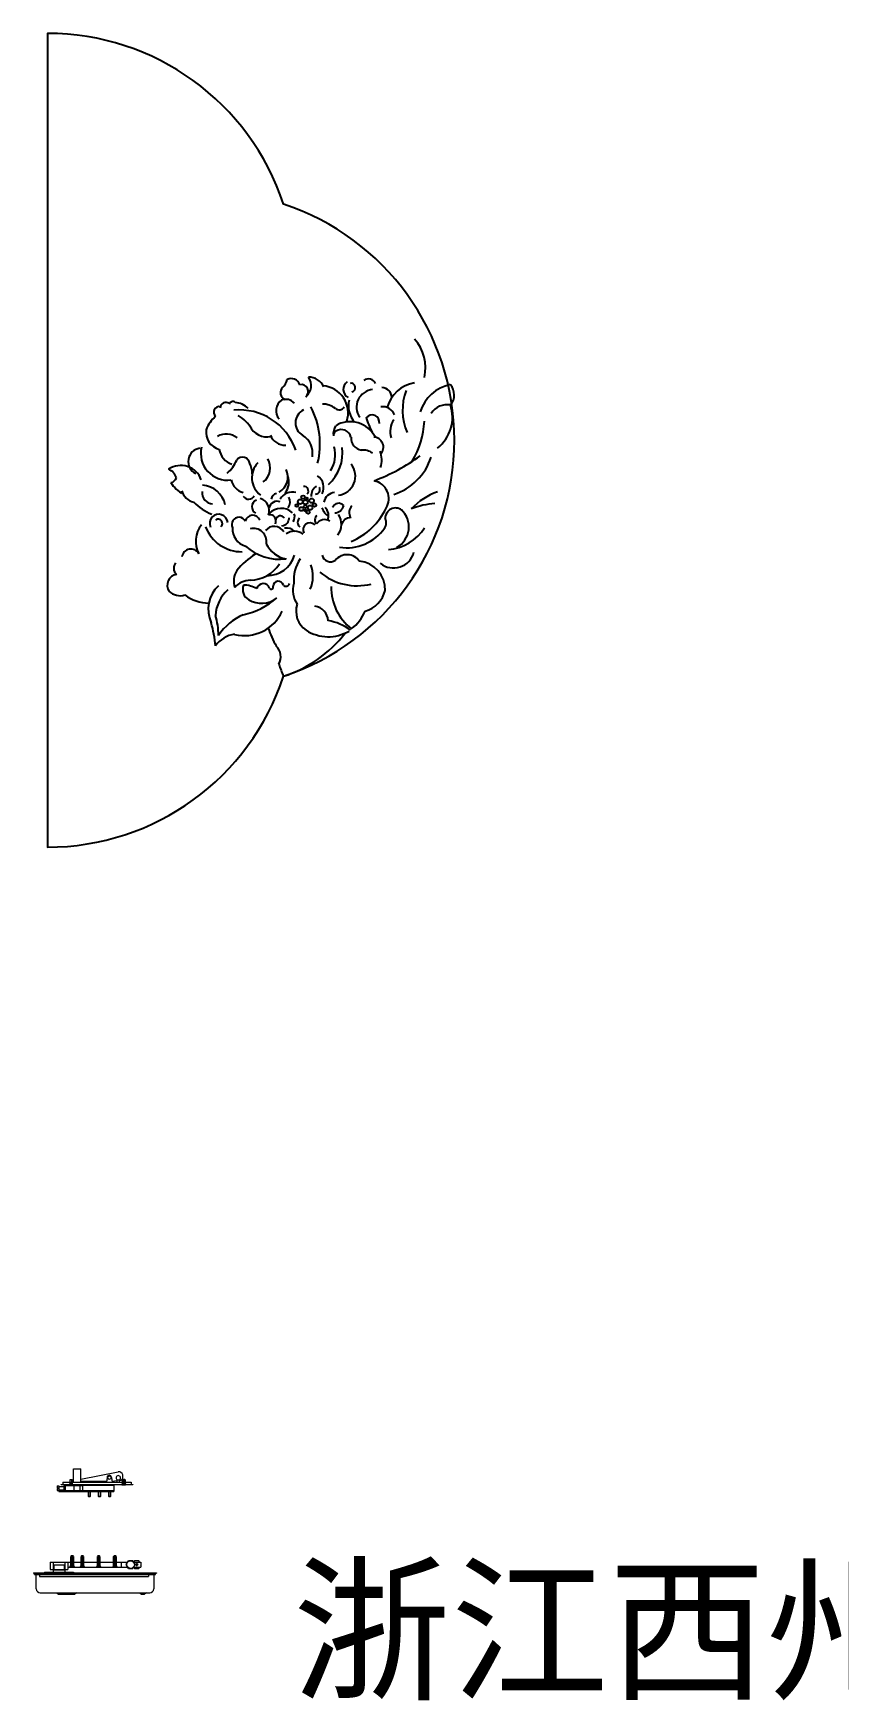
# Model space of a CAD drawing. Header units: millimetres. Extents: x -4199 to 23701, y -2708 to 11766.
# Drawn here: x 18817 to 20796, y 7668 to 11766 of the extents above; entities that cross this region are included whole.
import ezdxf

# ---------------------------------------------------------------- set-up
doc = ezdxf.new("R2010")
doc.units = ezdxf.units.MM
doc.linetypes.add('ACAD_ISO02W100', pattern=[15, 12, -3])
doc.layers.add('A-DOOR-PANEL', color=2, linetype='Continuous')
doc.layers.add('虚线', color=3, linetype='ACAD_ISO02W100')
doc.layers.add('图层1', color=7, linetype='Continuous', lineweight=35)
doc.styles.add('工程字', font='')
doc.styles.get('工程字').set_extended_font_data('SimSun')

# ---------------------------------------------------------------- blocks, each defined once
blk = doc.blocks.new('dthx')
at = {"color": 3}
for p, q in [((30.2, 41.3), (29.5, 40.5)), ((34.8, 41.3), (30.2, 41.3)), ((35.5, 40.5), (34.8, 41.3)), ((55.2, 41.3), (54.5, 40.5)), ((59.8, 41.3), (55.2, 41.3)), ((60.5, 40.5), (59.8, 41.3)), ((95.2, 41.3), (94.5, 40.5)), ((99.8, 41.3), (95.2, 41.3)), ((100.5, 40.5), (99.8, 41.3)), ((135.2, 41.3), (134.5, 40.5)), ((139.8, 41.3), (135.2, 41.3)), ((140.5, 40.5), (139.8, 41.3)), ((27.2, 14.3), (29.5, 17)), ((37.8, 14.3), (27.2, 14.3)), ((29.5, 40.5), (29.5, 17)), ((35.5, 40.5), (29.5, 40.5)), ((29.5, 17), (35.5, 17)), ((35.5, 17), (35.5, 40.5)), ((35.5, 17), (37.8, 14.3)), ((52.2, 14.3), (54.5, 17)), ((62.8, 14.3), (52.2, 14.3)), ((54.5, 40.5), (54.5, 17)), ((60.5, 40.5), (54.5, 40.5)), ((54.5, 17), (60.5, 17)), ((60.5, 17), (60.5, 40.5)), ((60.5, 17), (62.8, 14.3)), ((92.2, 14.3), (94.5, 17)), ((102.8, 14.3), (92.2, 14.3)), ((94.5, 40.5), (94.5, 17)), ((100.5, 40.5), (94.5, 40.5)), ((94.5, 17), (100.5, 17)), ((100.5, 17), (100.5, 40.5)), ((100.5, 17), (102.8, 14.3)), ((132.2, 14.3), (134.5, 17)), ((142.8, 14.3), (132.2, 14.3)), ((134.5, 40.5), (134.5, 17)), ((140.5, 40.5), (134.5, 40.5)), ((134.5, 17), (140.5, 17)), ((140.5, 17), (140.5, 40.5)), ((140.5, 17), (142.8, 14.3))]:
    blk.add_line(p, q, dxfattribs=at)
blk.add_line((-36, 0), (36, 0))
at = {"layer": '图层1', "color": 3, "lineweight": 13}
for p, q in [((-63, 0), (240, 0)), ((-63, 0), (-63, -1.2)), ((-60, 0), (237, 0)), ((-36, 2), (-36, 0)), ((-36, 2), (36, 2)), ((-22, 26.3), (-22, 8.3)), ((-22, 26.3), (168.7, 26.3)), ((-22, 8.3), (22, 8.3)), ((-14, 26.3), (-14, 2)), ((14, 6.3), (-14, 6.3)), ((-13, 19.3), (13, 19.3)), ((-13, 19.3), (-13, 6.3)), ((13, 19.3), (13, 6.3)), ((14, 26.3), (14, 2)), ((22, 26.3), (22, 8.3)), ((22, 14.3), (168.7, 14.3)), ((36, 2), (36, 0)), ((152.5, 26.3), (152.5, 14.3)), ((183.3, 26.3), (201, 26.3)), ((183.3, 14.3), (201, 14.3)), ((185.6, 29.7), (183.5, 26)), ((183.5, 14.6), (185.6, 10.9)), ((196.4, 29.7), (185.6, 29.7)), ((185.6, 10.9), (196.4, 10.9)), ((198.4, 26.3), (196.4, 29.7)), ((196.4, 10.9), (198.4, 14.3)), ((201, 26.3), (201, 14.3)), ((201.8, 20.3), (201, 21.7)), ((201, 18.9), (201.8, 20.3)), ((240, 0), (240, -1.2)), ((-63, -1.2), (240, -1.2)), ((-60, -3.7), (-60, -1.2)), ((-60, -3.7), (237, -3.7)), ((-56, -39.2), (-56, -3.7)), ((-48, -3.7), (-48, -8.7)), ((-48, -8.7), (220, -8.7)), ((220, -3.7), (220, -8.7)), ((233, -3.7), (233, -39.2)), ((237, -3.7), (237, -1.2)), ((-46, -49.2), (223, -49.2)), ((-6, -49.2), (-1, -52.2)), ((-1, -52.2), (39, -52.2)), ((44, -49.2), (39, -52.2)), ((198, -49.2), (203, -52.2)), ((203, -52.2), (210, -52.2)), ((215, -49.2), (210, -52.2))]:
    blk.add_line(p, q, dxfattribs=at)
at = {"layer": '图层1', "color": 3, "linetype": 'Continuous', "lineweight": 13}
for p, q in [((165.3, 20.3), (170.6, 29.6)), ((170.6, 11), (165.3, 20.3)), ((181.4, 29.6), (170.6, 29.6)), ((170.6, 11), (181.4, 11)), ((186.7, 20.3), (181.4, 29.6)), ((186.7, 20.3), (181.4, 11))]:
    blk.add_line(p, q, dxfattribs=at)
blk.add_circle((176, 20.3), 9.29, dxfattribs=at)
at = {"layer": '图层1', "color": 3, "lineweight": 13}
blk.add_circle((191, 20.3), 2.5, dxfattribs=at)
for centre, radius, start, end in [((191, 20.3), 2.23, 157.0299, 178.6749), ((191, 20.3), 2.23, 197.0571, 217.9054), ((191, 20.3), 2.23, 121.3698, 134.7375), ((191, 20.3), 2.23, 237.6208, 256.5811), ((191, 20.3), 2.23, 92.3291, 102.3666), ((191, 20.3), 2.23, 277.4265, 302.6796), ((191, 20.3), 2.23, 48.8679, 71.261), ((191, 20.3), 2.23, 328.2528, 353.1938), ((191, 20.3), 2.23, 7.4805, 27.0805), ((-46, -39.2), 10, 180, 270), ((223, -39.2), 10, 270, 0)]:
    blk.add_arc(centre, radius, start, end, dxfattribs=at)
at = {"layer": '虚线', "color": 3, "ltscale": 0.1}
for p, q in [((30.2, 17), (30.2, 40.5)), ((34.8, 17), (34.8, 40.5)), ((55.2, 17), (55.2, 40.5)), ((59.8, 17), (59.8, 40.5)), ((95.2, 17), (95.2, 40.5)), ((99.8, 17), (99.8, 40.5)), ((135.2, 17), (135.2, 40.5)), ((139.8, 17), (139.8, 40.5))]:
    blk.add_line(p, q, dxfattribs=at)
blk = doc.blocks.new('dths')
at = {"color": 3, "lineweight": 13}
for p, q in [((-17.4, 3.7), (-19.3, 1.5)), ((-19.3, 1.5), (-10.6, 1.5)), ((-17.4, 13.1), (-16.8, 13.7)), ((-17.4, 3.7), (-17.4, 13.1)), ((-17.4, 13.1), (-12.4, 13.1)), ((-12.4, 3.7), (-17.4, 3.7)), ((-16.8, 13.7), (-13.1, 13.7)), ((-13.1, 13.7), (-12.4, 13.1)), ((-12.4, 13.1), (-12.4, 3.7)), ((-10.6, 1.5), (-12.4, 3.7)), ((24.7, -13.3), (35.2, -13.3)), ((27, -16), (24.7, -13.3)), ((27, -16), (27, -27.2)), ((33, -16), (27, -16)), ((27, -27.2), (33, -27.2)), ((27, -27.2), (27.7, -28)), ((27.7, -28), (32.2, -28)), ((32.2, -28), (33, -27.2)), ((35.2, -13.3), (33, -16)), ((33, -27.2), (33, -16)), ((49.7, -13.3), (60.2, -13.3)), ((52, -16), (49.7, -13.3)), ((52, -16), (52, -27.2)), ((58, -16), (52, -16)), ((52, -27.2), (58, -27.2)), ((52, -27.2), (52.7, -28)), ((52.7, -28), (57.2, -28)), ((57.2, -28), (58, -27.2)), ((60.2, -13.3), (58, -16)), ((58, -27.2), (58, -16)), ((74.7, -13.3), (85.2, -13.3)), ((77, -16), (74.7, -13.3)), ((77, -16), (77, -27.2)), ((83, -16), (77, -16)), ((77, -27.2), (83, -27.2)), ((77, -27.2), (77.7, -28)), ((77.7, -28), (82.2, -28)), ((82.2, -28), (83, -27.2)), ((85.2, -13.3), (83, -16)), ((83, -27.2), (83, -16))]:
    blk.add_line(p, q, dxfattribs=at)
at = {"color": 3}
for p, q in [((112, 3.7), (110.1, 1.5)), ((110.1, 1.5), (118.9, 1.5)), ((112, 13.1), (112.6, 13.7)), ((112, 3.7), (112, 13.1)), ((112, 13.1), (117, 13.1)), ((117, 3.7), (112, 3.7)), ((112.6, 13.7), (116.4, 13.7)), ((116.4, 13.7), (117, 13.1)), ((117, 13.1), (117, 3.7)), ((118.9, 1.5), (117, 3.7))]:
    blk.add_line(p, q, dxfattribs=at)
at = {"layer": '图层1', "color": 3, "lineweight": 13}
for p, q in [((-39, 1.5), (137, 1.5)), ((-39, 0), (-39, 1.5)), ((137, 0), (-39, 0)), ((-35, 6.5), (133, 6.5)), ((-35, 6.5), (-35, 1.5)), ((-35, 1.5), (133, 1.5)), ((-9, 6.5), (-9, 39.5)), ((-9, 39.5), (9, 39.5)), ((8.9, 14.5), (101, 32.5)), ((8.9, 9.5), (72.4, 9.5)), ((9, 6.5), (9, 39.5)), ((73.4, 18.5), (72, 6.5)), ((84.6, 18.5), (86, 6.5)), ((85.6, 9.5), (98, 11.3)), ((98, 6.5), (98, 12.8)), ((98, 12.8), (104, 12.8)), ((104, 6.5), (104, 12.8)), ((133, 6.5), (133, 1.5)), ((137, 1.5), (137, 0)), ((-49, -2.5), (-49, -7)), ((-49, -2.5), (-45, -2.5)), ((-49, -7), (-47, -7)), ((-49, -9), (-47, -9)), ((-49, -9), (-49, -13.5)), ((-49, -13.5), (-45, -13.5)), ((-47, -7), (-47, -9)), ((-45, -2.5), (-45, -16)), ((-45, -16), (90, -16)), ((90, -1.5), (90, -16))]:
    blk.add_line(p, q, dxfattribs=at)
blk.add_circle((79, 17.9), 4.5, dxfattribs=at)
for centre, radius, start, end in [((79, 17.9), 5.62, 6.7098, 173.2902), ((101, 17.4), 5.5, 303.0557, 236.9443), ((101, 21), 11.5, 306.2478, 90), ((106.8, 13.1), 1.7, 143.569, 306.2478)]:
    blk.add_arc(centre, radius, start, end, dxfattribs=at)
at = {"layer": '虚线', "color": 3, "lineweight": 13, "ltscale": 0.1}
for p, q in [((-16.8, 3.7), (-16.8, 13.1)), ((-13.1, 3.7), (-13.1, 13.1)), ((-45, -4), (-33, -4)), ((-45, -12), (-33, -12)), ((-45, -13.5), (90, -13.5)), ((-33, -2.5), (-29, -2.5)), ((-33, -2.5), (-33, -13.5)), ((-29, -13.5), (-29, -2.5)), ((14, -2.5), (-29, -2.5)), ((-7.5, -13.5), (-7.5, -2.5)), ((7.5, -13.5), (7.5, -2.5)), ((90, -1.5), (14, -1.5)), ((14, -13.5), (14, -1.5)), ((27.7, -16), (27.7, -27.2)), ((32.2, -16), (32.2, -27.2)), ((52.7, -16), (52.7, -27.2)), ((57.2, -16), (57.2, -27.2)), ((77.7, -16), (77.7, -27.2)), ((82.2, -16), (82.2, -27.2))]:
    blk.add_line(p, q, dxfattribs=at)
at = {"layer": '虚线', "color": 3, "ltscale": 0.1}
for p, q in [((112.6, 3.7), (112.6, 13.1)), ((116.4, 3.7), (116.4, 13.1))]:
    blk.add_line(p, q, dxfattribs=at)
blk = doc.blocks.new('SBMDHY')
at = {"color": 0, "ltscale": 2.5}
for centre, radius in [((613.2, -160.3), 3.5), ((621.2, -151.3), 5.67), ((628.3, -139.9), 4.45), ((633.9, -152.2), 5.67), ((633.7, -163.3), 3.66), ((637.8, -143), 2.07), ((645.7, -165.8), 5.67), ((649.3, -148.6), 5.67), ((656.2, -159.2), 4.45), ((624.1, -169), 4.86), ((634.2, -172.6), 2.54), ((640.4, -176.4), 4.5)]:
    blk.add_circle(centre, radius, dxfattribs=at)
for centre, radius, start, end in [((825.5, 178.5), 103.6, 346.5547, 42.5676), ((590.8, 117.2), 18.3, 137.2522, 245.7036), ((549.3, 160.1), 41.4, 312.66, 345.1145), ((598.9, 129.3), 22.3, 18.9688, 115.3519), ((623.6, 119.8), 17.1, 310.331, 102.3387), ((612.1, 134.8), 36.1, 308.8818, 34.6265), ((641.3, 113.5), 41.8, 25.4254, 89.3505), ((671.6, 66.8), 67.3, 342.6203, 84.6788), ((749.3, 124.7), 22.3, 123.8196, 242.3304), ((746, 129.4), 10.7, 282.5352, 102.5352), ((802.6, 81.4), 43.1, 94.4437, 215.121), ((788.9, 131.6), 19.1, 23.803, 127.4489), ((821.6, 104.7), 24.7, 1.1374, 88.823), ((915.8, 58.2), 83.9, 99.544, 164.7289), ((1008.5, 42.3), 96.2, 101.07, 163.6008), ((962.2, 111.5), 37.6, 318.902, 42.2773), ((422.2, 69.1), 13.6, 78.8191, 228.8672), ((438.4, 79.3), 13.9, 51.1148, 181.3447), ((455.3, 86.1), 9.1, 45.5594, 164.4639), ((460.6, 48.9), 43.7, 41.8403, 88.6409), ((593.2, 72.9), 31.4, 125.6367, 220.8828), ((585.7, 72.7), 27.9, 40.4087, 112.877), ((473.4, -9.3), 196.4, 346.0672, 27.8206), ((676.4, 37.8), 51.1, 52.2221, 90.4638), ((716.8, 88.4), 13.7, 228.2235, 332.4355), ((799.9, 84.8), 60.2, 166.5521, 221.641), ((823.4, 50.7), 31.7, 21.276, 97.7982), ((1011.2, 74.2), 138.5, 159.5183, 203.5369), ((982.7, 39.8), 47.6, 80.5266, 146.596), ((898, 56.7), 97.3, 308.6477, 18.0278), ((468.9, -4.7), 84.5, 131.2232, 158.8259), ((471.9, -71.6), 146.1, 18.9811, 95.4557), ((423.7, -16.7), 89.8, 29.271, 59.8526), ((644.6, 42.7), 35.2, 115.8364, 240.3534), ((744, -23.8), 69.4, 26.5568, 120.9179), ((991.2, 119.6), 217.5, 196.7387, 207.1836), ((797.7, 44), 18.2, 350.7025, 141.901), ((891.2, 22.5), 48.9, 145.5354, 199.424), ((710.1, 58), 216.5, 329.5385, 357.0119), ((433.2, 19.6), 43.5, 171.744, 255.3434), ((439.4, -29.6), 44.5, 53.1148, 118.7133), ((539.4, 54.5), 46.3, 203.8108, 282.5775), ((583.3, 25), 37.2, 199.2606, 273.374), ((600.1, -32), 51.7, 349.9691, 58.4515), ((741.5, 15.3), 39, 148.3464, 186.1765), ((715.4, 11.3), 12.7, 121.0123, 181.0696), ((722.2, 1.8), 24.4, 13.1811, 123.1048), ((777.5, 6.2), 31.5, 178.0006, 258.9104), ((800.5, -17.3), 25.2, 319.5851, 86.0751), ((379, -52.4), 33, 97.9667, 243.9151), ((442.7, -32.3), 65.9, 166.9635, 277.2933), ((468.1, -14.8), 46.6, 189.5014, 251.623), ((620.8, -30.7), 104.6, 311.8922, 7.1207), ((639.7, -36.5), 67.7, 326.1894, 17.1129), ((776.9, -59.2), 34.9, 50.9349, 99.0554), ((636.5, 342.7), 472.6, 290.6297, 306.2824), ((765, -47.8), 56.6, 340.0187, 22.1382), ((327.8, -115.7), 53.6, 20.3586, 124.0693), ((282.3, -105.1), 37.2, 20.3295, 65.4164), ((386.6, -16.1), 85.1, 310.1274, 337.4036), ((479.4, -59.5), 17.8, 7.0418, 143.0621), ((445.1, -83.5), 58.2, 1.0341, 26.7926), ((556, -92.2), 53.6, 136.7634, 232.3686), ((503.7, -67.9), 43.8, 307.8078, 30.2207), ((546.6, -90.1), 44.1, 301.813, 24.3699), ((709.2, -88.2), 47.5, 277.0242, 38.2463), ((807.8, 2), 142, 287.8027, 342.0788), ((299.5, -85.9), 18.7, 281.3878, 340.5008), ((372.9, -59.7), 82.7, 212.6062, 241.3331), ((376.3, -172.1), 62.1, 12.1254, 85.5103), ((494.4, -86.1), 44.8, 194.9348, 252.6263), ((554.2, -103.2), 39.4, 318.888, 22.2069), ((630, -124.7), 11.3, 319.6173, 93.0119), ((674.2, -135.9), 26.1, 120.1194, 185.6812), ((658.6, -121.3), 11, 271.8721, 29.8778), ((645.6, -115.6), 33.3, 331.5616, 57.267), ((794.6, -143.3), 44.4, 327.9937, 79.1331), ((369, -112.7), 40.8, 197.008, 256.4622), ((451.9, -60), 130.7, 224.9882, 248.5083), ((407.6, -128.9), 27.8, 174.4926, 266.3935), ((494.3, -129.5), 15.5, 212.5821, 333.8311), ((520.5, -164.1), 18.1, 113.0446, 238.3784), ((514.1, -172.7), 31.1, 340.6051, 73.0811), ((564.5, -170.1), 20, 66.9476, 171.4691), ((566.9, -147.7), 17.1, 103.2672, 169.3113), ((601.3, -159.8), 32.5, 72.9314, 153.3766), ((572.9, -152.1), 23.3, 323.9718, 30.4228), ((708.1, -157.9), 29.3, 95.9088, 168.4722), ((716, -171), 16, 40.5488, 160.1103), ((704.9, -154.5), 24.1, 272.3924, 345.3722), ((763.8, -177.1), 22.3, 134.6901, 214.9326), ((1007, -272.8), 153.5, 108.2951, 137.271), ((974.8, -383.8), 229.8, 95.6777, 110.529), ((420.9, -204), 22.1, 3.9472, 205.5081), ((419.8, -204.3), 10.1, 310.2958, 130.2958), ((470.4, -206.9), 17.6, 25.6508, 207.4543), ((504.4, -202.9), 18.5, 19.0088, 168.5195), ((545.9, -198.6), 15.7, 334.4294, 98.6586), ((574.4, -209.2), 41.8, 47.8275, 136.0733), ((572.6, -197.5), 11.5, 32.0665, 169.4213), ((574.1, -190.3), 20.1, 276.3927, 359.7008), ((587.4, -188.2), 20.3, 324.0273, 20.6633), ((627.8, -202.2), 13.1, 127.3451, 232.7768), ((644.8, -219.6), 16.7, 44.3394, 210.6183), ((671.9, -195.5), 14.7, 133.1214, 223.4961), ((681.3, -219.6), 24.4, 59.4778, 145.1663), ((715.9, -149.9), 44.8, 201.8449, 236.2129), ((663.5, -185.7), 27.6, 337.1498, 46.9499), ((679, -206.9), 43.6, 322.2047, 34.414), ((746.1, -214.2), 24.3, 91.4316, 165.8195), ((681.2, -95), 167.3, 293.075, 334.5926), ((810.2, -203.3), 22.6, 314.4525, 28.2319), ((855.6, -191.9), 25.4, 52.4187, 181.5584), ((830.5, -213), 57.7, 299.3902, 46.9354), ((431.6, -248.9), 67, 142.6094, 206.9891), ((477, -179.5), 94.5, 200.7654, 271.0704), ((499.6, -217.2), 45, 177.2747, 252.871), ((506, -249.1), 32.4, 350.3683, 104.0247), ((557.1, -238.8), 27.1, 29.7639, 142.0923), ((586.9, -246.4), 30.6, 47.1738, 97.5232), ((607.2, -261.8), 37.9, 55.1833, 123.0499), ((735.3, -150.1), 114.2, 261.3207, 324.9832), ((829.5, -154.2), 114.8, 274.1969, 327.9634), ((352.4, -289.9), 22.3, 28.572, 171.7268), ((620, -449.6), 201.9, 122.8404, 140.0674), ((571.3, -165.2), 127.4, 228.1736, 276.8454), ((598.1, -226.1), 66.6, 205.2882, 259.9751), ((539.4, -262.1), 70.9, 270.0481, 343.0674), ((695.3, -277.8), 21, 193.3656, 306.5502), ((736.1, -317.9), 36.6, 33.9584, 140.582), ((850.6, -262.3), 51.8, 230.7467, 345.5086), ((331.5, -314.4), 21.2, 141.7021, 226.7641), ((511.8, -346.8), 53.8, 150.1538, 196.4292), ((496.4, -255.5), 88.6, 271.3734, 326.7864), ((706.6, -345.9), 101.5, 147.5939, 183.367), ((572.3, -334.5), 80.2, 336.6325, 20.6241), ((761.3, -215), 142.7, 229.9155, 283.9421), ((760.3, -367), 69.8, 357.6829, 84.8881), ((321.9, -356.8), 27.4, 100.2803, 211.7344), ((473.6, -415.3), 78.5, 132.8428, 205.0111), ((504.1, -436.1), 91.4, 131.7908, 176.4444), ((500.3, -398), 53.9, 91.9149, 138.0668), ((508.6, -367), 28.8, 157.5718, 241.9126), ((480.5, -425.1), 69.2, 60.7549, 88.8081), ((530.4, -369), 16.6, 18.8021, 165.225), ((550.2, -361.4), 4.73, 209.0798, 29.0798), ((567.3, -359.5), 12.9, 15.3103, 177.9679), ((586.2, -349.6), 9.18, 225.2047, 343.2405), ((664.6, -368.5), 61.6, 164.3854, 214.1648), ((823.1, -363), 125.6, 178.4628, 232.9364), ((326.1, -342.1), 40, 226.5804, 287.0574), ((397.2, -301.6), 98.6, 232.984, 269.6133), ((437.8, -238.3), 195.6, 282.8606, 310.2239), ((526.1, -339.1), 61.7, 239.6956, 306.6778), ((667.4, -420.4), 56.5, 162.2007, 235.9108), ((651.8, -445.1), 37.8, 2.3728, 81.4167), ((761.9, -352.3), 70.3, 285.453, 345.6259), ((92.1, -536.3), 322.5, 5.4452, 15.7933), ((255.7, -479.5), 164.6, 359.8327, 17.3119), ((536.9, -557.5), 140, 113.3794, 146.3538), ((484.4, -378.7), 101.5, 255.8707, 335.8241), ((668.2, -571.9), 130.2, 53.7933, 80.5001), ((687.3, -382.6), 100.5, 306.7019, 338.1386), ((468.4, -543.4), 66.9, 97.4593, 145.6477), ((745.4, -398.8), 212.1, 197.244, 210.288), ((486.2, -284.2), 310.4, 287.6006, 322.2739), ((690.2, -381.7), 101.3, 237.4927, 300.2246), ((536.5, -532.5), 37, 330.7082, 46.1132), ((882.1, -447.7), 329.8, 198.1803, 203.6616)]:
    blk.add_arc(centre, radius, start, end, dxfattribs=at)
at = {"layer": 'A-DOOR-PANEL', "color": 0}
blk.add_lwpolyline([(580.1, -580.1, 0.723938), (580.1, 580.1, 0.324083), (0, 1000.2), (0, -1000.2, 0.324365), (580.1, -580.1)], format="xyb", dxfattribs=at)

msp = doc.modelspace()

# ---------------------------------------------------------------- block references
for name, p in [('SBMDHY', (18851.95, 10766.06)), ('dths', (18924.95, 8198.01)), ('dthx', (18880.29, 7982.02))]:
    msp.add_blockref(name, p)

# ---------------------------------------------------------------- texts
at = {"color": 0, "insert": (19454.99, 7983.21), "char_height": 284.334, "width": 4859.9066, "attachment_point": 1, "style": '工程字'}
msp.add_mtext('{\\fSimSun|b1|i0|c134|p2;浙江西州将军铜门订货单}', dxfattribs=at)

doc.saveas('drawing.dxf')
